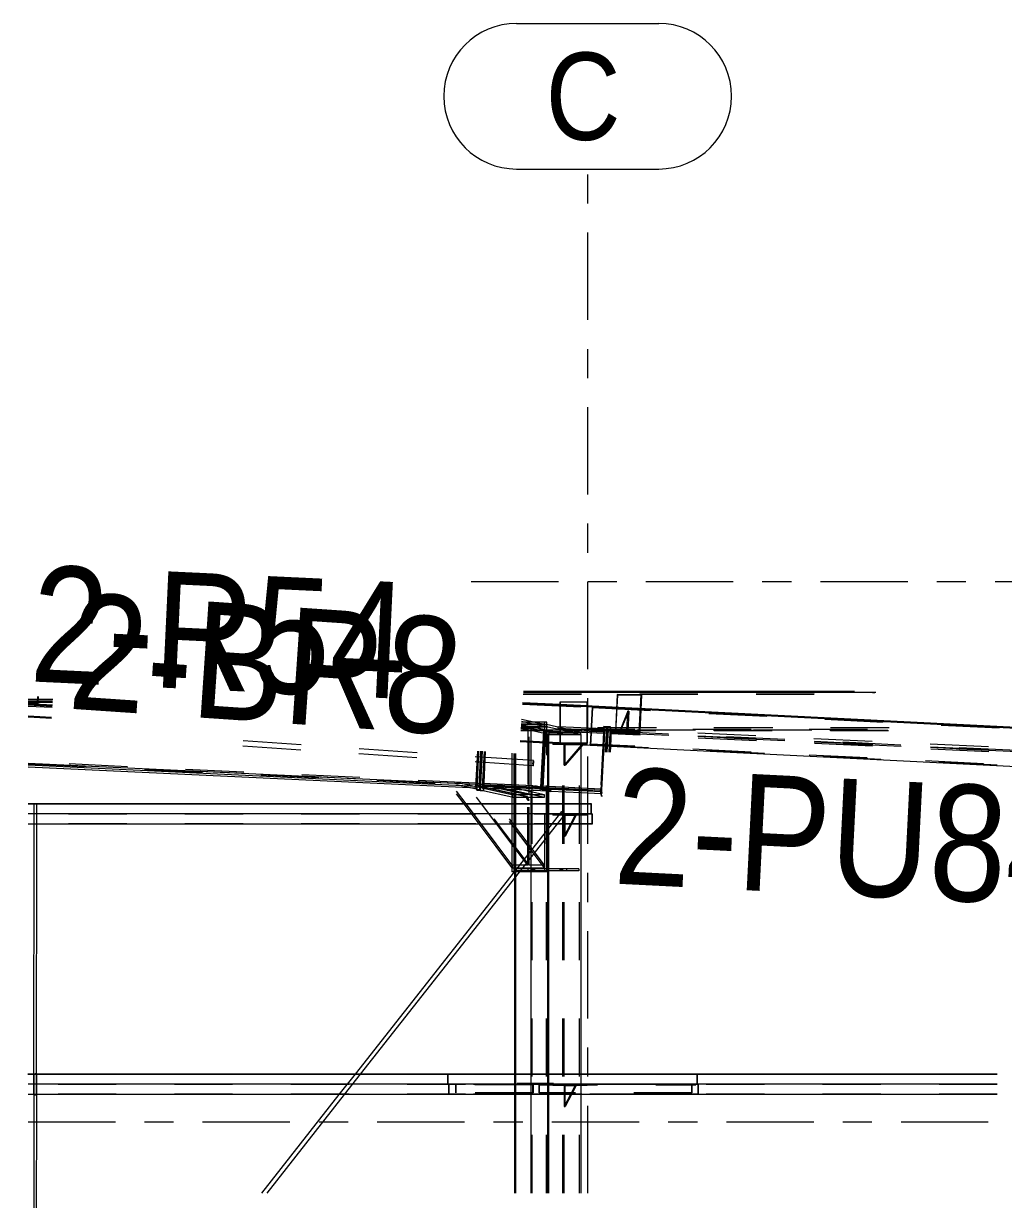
# Model space of a CAD drawing. Header units: millimetres. Extents: x -72 to 1100, y -472 to 348.
# Drawn here: x 88.92 to 122.6, y 61.8 to 102.2 of the extents above; entities that cross this region are included whole.
import ezdxf

# ---------------------------------------------------------------- set-up
doc = ezdxf.new("R2010")
doc.units = ezdxf.units.MM
for name, pattern in [('XKITLINE00', [0]), ('XKITLINE02', [4, 2, -2]), ('XKITLINE03', [6, 3, -1, 1, -1])]:
    doc.linetypes.add(name, pattern=pattern)
for name, color, linetype, lineweight in [('Part', 2, 'Continuous', 0), ('PartMark', 7, 'Continuous', 0), ('S-grid', 1, 'Continuous', 0)]:
    doc.layers.add(name, color=color, linetype=linetype, lineweight=lineweight)
doc.styles.add('ARIAL', font='ARIAL.TTF')

# ---------------------------------------------------------------- blocks, each defined once
blk = doc.blocks.new('*A4')
at = {"layer": 'S-grid', "color": 1, "linetype": 'XKITLINE03', "lineweight": 0}
blk.add_line((104.311, 83.036), (1057.351, 83.036), dxfattribs=at)
blk = doc.blocks.new('*A5')
at = {"layer": 'S-grid', "color": 1, "linetype": 'XKITLINE03', "lineweight": 0}
blk.add_line((89.079, 64.464), (122.383, 64.464), dxfattribs=at)
blk = doc.blocks.new('*A13')
at = {"layer": 'Part', "color": 7, "linetype": 'XKITLINE02', "lineweight": 0}
for p, q in [((112.025, 65.75), (106.646, 65.75)), ((106.646, 65.464), (106.646, 65.75)), ((111.893, 65.464), (106.646, 65.464)), ((106.653, 65.736), (112.025, 65.736)), ((106.653, 65.464), (106.653, 65.736)), ((106.785, 65.75), (106.785, 65.736)), ((111.886, 65.75), (111.886, 65.464)), ((111.886, 65.464), (111.893, 65.464)), ((111.893, 65.464), (111.893, 65.736)), ((112.025, 65.736), (112.025, 65.75))]:
    blk.add_line(p, q, dxfattribs=at)
blk = doc.blocks.new('*A15')
at = {"layer": 'Part', "color": 7, "linetype": 'XKITLINE02', "lineweight": 0}
for p, q in [((106.442, 65.75), (103.576, 65.75)), ((103.576, 65.75), (103.576, 65.736)), ((106.431, 65.736), (103.576, 65.736)), ((103.776, 65.464), (103.776, 65.736)), ((106.442, 65.464), (103.776, 65.464)), ((103.786, 65.464), (103.786, 65.75)), ((106.232, 65.736), (106.232, 65.75)), ((106.431, 65.464), (106.431, 65.736)), ((106.442, 65.75), (106.442, 65.464))]:
    blk.add_line(p, q, dxfattribs=at)
blk = doc.blocks.new('*A16')
at = {"layer": 'Part', "color": 7, "linetype": 'XKITLINE02', "lineweight": 0}
for p, q in [((108.288, 65.75), (107.109, 65.75)), ((107.109, 65.75), (107.109, 65.714)), ((108.288, 65.714), (107.109, 65.714)), ((107.331, 65.714), (107.331, 65.75)), ((107.36, 65.714), (107.36, 65.75)), ((107.929, 65.75), (107.929, 65.714)), ((108.254, 65.714), (108.254, 65.75)), ((108.288, 65.714), (108.288, 65.75))]:
    blk.add_line(p, q, dxfattribs=at)
blk = doc.blocks.new('*A17')
at = {"layer": 'Part', "color": 7, "linetype": 'XKITLINE02', "lineweight": 0}
for p, q in [((107.503, 65.714), (107.503, 65.406)), ((107.886, 65.714), (107.503, 65.714)), ((107.503, 65.714), (107.535, 65.714)), ((107.535, 65), (107.535, 65.714)), ((107.535, 65.714), (107.918, 65.714)), ((107.886, 65.714), (107.721, 65.406)), ((107.918, 65.714), (107.752, 65.406)), ((107.886, 65.714), (107.918, 65.714))]:
    blk.add_line(p, q, dxfattribs=at)
at = {"layer": 'Part', "color": 2, "linetype": 'XKITLINE00', "lineweight": 0}
for p, q in [((107.503, 65.406), (107.503, 65)), ((107.721, 65.406), (107.503, 65)), ((107.752, 65.406), (107.535, 65)), ((107.503, 65), (107.535, 65))]:
    blk.add_line(p, q, dxfattribs=at)
blk = doc.blocks.new('*A99')
at = {"layer": 'Part', "color": 7, "linetype": 'XKITLINE02', "lineweight": 0}
for p, q in [((103.508, 66.107), (103.508, 65.75)), ((103.511, 66.107), (103.508, 66.107)), ((103.509, 66.094), (103.511, 66.094)), ((103.511, 66.094), (103.509, 66.094)), ((122.385, 65.75), (103.508, 65.75)), ((103.542, 65.763), (103.509, 65.763)), ((103.541, 65.75), (103.541, 65.419)), ((103.541, 65.419), (103.539, 65.419)), ((103.539, 65.419), (103.539, 65.406)), ((122.384, 65.419), (103.539, 65.419)), ((103.539, 65.406), (103.542, 65.406)), ((103.542, 65.406), (103.539, 65.406))]:
    blk.add_line(p, q, dxfattribs=at)
at = {"layer": 'Part', "color": 2, "linetype": 'XKITLINE00', "lineweight": 0}
for p, q in [((103.509, 65.763), (103.509, 66.094)), ((103.511, 66.094), (103.511, 66.107)), ((122.385, 66.107), (103.511, 66.107)), ((122.385, 66.094), (103.511, 66.094)), ((103.542, 65.406), (103.542, 65.763)), ((122.385, 65.763), (103.542, 65.763)), ((122.384, 65.406), (103.542, 65.406))]:
    blk.add_line(p, q, dxfattribs=at)
blk = doc.blocks.new('*A104')
at = {"layer": 'Part', "color": 7, "linetype": 'XKITLINE02', "lineweight": 0}
for p, q in [((106.898, 78.044), (106.02, 78.044)), ((106.02, 78.036), (106.361, 78.036)), ((106.361, 78.036), (106.361, 75.854)), ((107.46, 77.789), (106.361, 78.036)), ((106.405, 62.021), (106.405, 78.036)), ((106.405, 78.036), (106.935, 78.036)), ((107.504, 77.789), (106.405, 78.036)), ((106.898, 62.021), (106.898, 78.044)), ((106.935, 78.036), (106.898, 78.044)), ((106.935, 62.021), (106.935, 78.036)), ((106.93, 77.789), (106.93, 77.475)), ((106.93, 77.789), (106.967, 77.78)), ((107.46, 77.789), (106.93, 77.789)), ((106.967, 77.78), (106.967, 77.473)), ((108.071, 77.78), (106.967, 77.78)), ((107.46, 62.021), (107.46, 77.789)), ((107.504, 62.021), (107.504, 77.789)), ((108.034, 77.789), (107.504, 77.789)), ((108.034, 62.021), (108.034, 77.789)), ((108.034, 77.789), (108.071, 77.78)), ((108.071, 77.78), (108.071, 77.346)), ((105.794, 77.124), (105.794, 75.88)), ((105.831, 77.121), (105.831, 75.879)), ((105.794, 75.393), (105.794, 74.691)), ((105.831, 75.393), (105.831, 74.691)), ((106.361, 75.393), (106.361, 74.691)), ((106.93, 75.393), (106.93, 74.691)), ((106.967, 75.393), (106.967, 74.691)), ((108.071, 75.393), (108.071, 74.691)), ((106.361, 73.788), (106.361, 73.561)), ((106.361, 73.163), (106.361, 73.092)), ((105.794, 73.068), (105.794, 72.841)), ((105.831, 73.115), (105.831, 72.887)), ((105.794, 66.107), (105.794, 65.406)), ((105.831, 66.107), (105.831, 65.406)), ((106.361, 66.107), (106.361, 65.406)), ((106.93, 66.107), (106.93, 65.406)), ((106.967, 66.107), (106.967, 65.406)), ((108.071, 66.107), (108.071, 65.406)), ((106.405, 52.736), (106.405, 57.021)), ((106.898, 52.736), (106.898, 57.021)), ((106.935, 52.736), (106.935, 57.021)), ((107.46, 52.736), (107.46, 57.021)), ((107.504, 52.736), (107.504, 57.021)), ((108.034, 52.736), (108.034, 57.021)), ((105.794, 56.821), (105.794, 56.12)), ((105.831, 56.821), (105.831, 56.12)), ((106.361, 56.821), (106.361, 56.12)), ((106.93, 56.821), (106.93, 56.12)), ((106.967, 56.821), (106.967, 56.12)), ((108.071, 56.821), (108.071, 56.12)), ((106.405, 43.45), (106.405, 47.736)), ((106.898, 43.45), (106.898, 47.736)), ((106.935, 43.45), (106.935, 47.736)), ((107.46, 43.45), (107.46, 47.736)), ((107.504, 43.45), (107.504, 47.736)), ((108.034, 43.45), (108.034, 47.736)), ((105.794, 47.536), (105.794, 46.834)), ((105.831, 47.536), (105.831, 46.834)), ((106.361, 47.536), (106.361, 46.834)), ((106.93, 47.536), (106.93, 46.834)), ((106.967, 47.536), (106.967, 46.834)), ((108.071, 47.536), (108.071, 46.834)), ((106.405, 10.854), (106.405, 38.45)), ((106.898, 10.204), (106.898, 38.45)), ((106.935, 10.156), (106.935, 38.45)), ((107.46, 9.463), (107.46, 38.45)), ((107.504, 9.405), (107.504, 38.45)), ((108.034, 8.707), (108.034, 38.45)), ((105.794, 38.25), (105.794, 37.549)), ((105.831, 38.25), (105.831, 37.549)), ((106.361, 38.25), (106.361, 37.549)), ((106.93, 38.25), (106.93, 37.549)), ((106.967, 38.25), (106.967, 37.549)), ((108.071, 38.25), (108.071, 37.549)), ((105.794, 28.964), (105.794, 28.263)), ((105.831, 28.964), (105.831, 28.263)), ((106.361, 28.964), (106.361, 28.263)), ((106.93, 28.964), (106.93, 28.263)), ((106.967, 28.964), (106.967, 28.263)), ((108.071, 28.964), (108.071, 28.263)), ((105.794, 3.057), (105.794, 2.824)), ((105.831, 3.009), (105.831, 2.776)), ((106.405, 0.143), (106.405, 2.583)), ((106.361, 2.311), (106.361, 2.078)), ((106.898, 0.143), (106.898, 1.934)), ((106.935, 0.143), (106.935, 1.885)), ((108.034, 0.143), (108.034, 1.809)), ((107.46, 0.143), (107.46, 1.374)), ((107.504, 0.143), (107.504, 1.407)), ((108.071, 0.143), (105.794, 0.143))]:
    blk.add_line(p, q, dxfattribs=at)
at = {"layer": 'Part', "color": 2, "linetype": 'XKITLINE00', "lineweight": 0}
for p, q in [((106.93, 77.475), (106.93, 75.393)), ((106.967, 77.473), (106.967, 75.393)), ((108.071, 77.346), (108.071, 75.393)), ((105.794, 75.88), (105.794, 75.393)), ((105.831, 75.879), (105.831, 75.393)), ((106.361, 75.854), (106.361, 75.393)), ((105.794, 74.691), (105.794, 73.068)), ((105.831, 74.691), (105.831, 73.115)), ((106.361, 74.691), (106.361, 73.788)), ((106.93, 74.691), (106.93, 66.107)), ((106.967, 74.691), (106.967, 66.107)), ((108.071, 74.691), (108.071, 66.107)), ((106.361, 73.561), (106.361, 73.163)), ((105.794, 72.841), (105.794, 66.107)), ((105.831, 72.887), (105.831, 66.107)), ((106.361, 73.092), (106.361, 66.107)), ((105.794, 65.406), (105.794, 62.021)), ((105.831, 65.406), (105.831, 62.021)), ((106.361, 65.406), (106.361, 62.021)), ((106.93, 65.406), (106.93, 62.021)), ((106.967, 65.406), (106.967, 62.021)), ((108.071, 65.406), (108.071, 62.021)), ((105.794, 57.021), (105.794, 56.821)), ((105.831, 57.021), (105.831, 56.821)), ((106.361, 57.021), (106.361, 56.821)), ((106.93, 57.021), (106.93, 56.821)), ((106.967, 57.021), (106.967, 56.821)), ((108.071, 57.021), (108.071, 56.821)), ((105.794, 56.12), (105.794, 52.736)), ((105.831, 56.12), (105.831, 52.736)), ((106.361, 56.12), (106.361, 52.736)), ((106.93, 56.12), (106.93, 52.736)), ((106.967, 56.12), (106.967, 52.736)), ((108.071, 56.12), (108.071, 52.736)), ((105.794, 47.736), (105.794, 47.536)), ((105.831, 47.736), (105.831, 47.536)), ((106.361, 47.736), (106.361, 47.536)), ((106.93, 47.736), (106.93, 47.536)), ((106.967, 47.736), (106.967, 47.536)), ((108.071, 47.736), (108.071, 47.536)), ((105.794, 46.834), (105.794, 43.45)), ((105.831, 46.834), (105.831, 43.45)), ((106.361, 46.834), (106.361, 43.45)), ((106.93, 46.834), (106.93, 43.45)), ((106.967, 46.834), (106.967, 43.45)), ((108.071, 46.834), (108.071, 43.45)), ((105.794, 38.45), (105.794, 38.25)), ((105.831, 38.45), (105.831, 38.25)), ((106.361, 38.45), (106.361, 38.25)), ((106.93, 38.45), (106.93, 38.25)), ((106.967, 38.45), (106.967, 38.25)), ((108.071, 38.45), (108.071, 38.25)), ((105.794, 37.549), (105.794, 28.964)), ((105.831, 37.549), (105.831, 28.964)), ((106.361, 37.549), (106.361, 28.964)), ((106.93, 37.549), (106.93, 28.964)), ((106.967, 37.549), (106.967, 28.964)), ((108.071, 37.549), (108.071, 28.964)), ((105.794, 28.263), (105.794, 11.659)), ((105.831, 28.263), (105.831, 11.61)), ((106.361, 28.263), (106.361, 10.912)), ((106.93, 28.263), (106.93, 10.161)), ((106.967, 28.263), (106.967, 10.113)), ((108.071, 28.263), (108.071, 8.658)), ((105.794, 3.388), (105.794, 3.057)), ((105.831, 3.34), (105.831, 3.009)), ((105.794, 2.824), (105.794, 0.143)), ((105.831, 2.776), (105.831, 0.143)), ((106.361, 2.641), (106.361, 2.311)), ((106.361, 2.078), (106.361, 0.143)), ((106.93, 1.891), (106.93, 0.143)), ((106.967, 1.842), (106.967, 0.143)), ((108.071, 1.837), (108.071, 0.143))]:
    blk.add_line(p, q, dxfattribs=at)
blk = doc.blocks.new('*A118')
at = {"layer": 'Part', "color": 7, "linetype": 'XKITLINE02', "lineweight": 0}
for p, q in [((106.073, 78.823), (108.474, 78.702)), ((106.075, 78.854), (108.467, 78.734)), ((108.291, 78.757), (107.362, 78.804)), ((89.085, 78.417), (89.887, 78.376)), ((89.085, 78.402), (89.886, 78.362)), ((89.085, 78.385), (89.885, 78.345)), ((108.291, 78.724), (107.362, 78.771)), ((108.406, 77.417), (108.474, 78.702)), ((108.467, 78.734), (108.467, 78.749)), ((108.474, 78.702), (108.467, 78.734)), ((105.986, 77.538), (108.406, 77.417)), ((105.987, 77.555), (108.398, 77.435)), ((105.988, 77.57), (108.399, 77.449)), ((107.663, 77.438), (107.359, 77.454)), ((108.398, 77.435), (108.399, 77.449)), ((108.406, 77.401), (108.398, 77.435)), ((108.399, 77.449), (108.406, 77.417)), ((108.406, 77.401), (108.406, 77.401))]:
    blk.add_line(p, q, dxfattribs=at)
at = {"layer": 'Part', "color": 2, "linetype": 'XKITLINE00', "lineweight": 0}
for p, q in [((107.362, 78.771), (106.074, 78.835)), ((107.362, 78.804), (106.076, 78.868)), ((108.467, 78.749), (108.291, 78.757)), ((108.475, 78.715), (108.291, 78.724)), ((108.475, 78.715), (108.406, 77.401)), ((108.467, 78.749), (108.475, 78.715)), ((89.884, 78.329), (89.085, 78.369)), ((107.359, 77.454), (105.985, 77.522)), ((108.406, 77.401), (107.663, 77.438))]:
    blk.add_line(p, q, dxfattribs=at)
blk = doc.blocks.new('*A119')
at = {"layer": 'Part', "color": 2, "linetype": 'XKITLINE00', "lineweight": 0}
for p, q in [((89.281, 75.393), (89.081, 75.393)), ((89.281, 75.38), (89.081, 75.38)), ((108.438, 75.393), (89.367, 75.393)), ((108.438, 75.38), (89.367, 75.38)), ((108.436, 75.049), (108.436, 75.38)), ((108.438, 75.38), (108.438, 75.393)), ((108.469, 75.049), (89.081, 75.049)), ((108.469, 75.049), (108.469, 74.691)), ((108.469, 74.691), (89.08, 74.691))]:
    blk.add_line(p, q, dxfattribs=at)
at = {"layer": 'Part', "color": 7, "linetype": 'XKITLINE02', "lineweight": 0}
for p, q in [((89.367, 75.393), (89.081, 75.393)), ((89.367, 75.38), (89.081, 75.38)), ((108.435, 75.393), (108.435, 75.036)), ((108.468, 75.036), (89.081, 75.036)), ((108.468, 74.704), (108.468, 75.036)), ((108.468, 74.704), (89.08, 74.704)), ((108.466, 74.691), (108.466, 74.704))]:
    blk.add_line(p, q, dxfattribs=at)
blk = doc.blocks.new('*A120')
at = {"layer": 'Part', "color": 7, "linetype": 'XKITLINE02', "lineweight": 0}
for p, q in [((89.92, 78.863), (89.085, 78.903)), ((89.085, 78.839), (89.915, 78.8)), ((89.913, 78.764), (89.085, 78.803)), ((89.085, 78.791), (89.912, 78.752)), ((89.912, 78.748), (89.085, 78.787)), ((89.909, 78.7), (89.085, 78.739)), ((104.491, 76.058), (104.548, 77.208)), ((104.48, 76.106), (89.083, 76.831)), ((104.491, 76.058), (89.083, 76.783)), ((89.083, 76.767), (104.477, 76.042)), ((89.083, 76.767), (104.477, 76.042)), ((104.477, 76.042), (104.48, 76.106)), ((104.477, 76.042), (104.499, 75.941)), ((104.48, 76.106), (104.491, 76.058))]:
    blk.add_line(p, q, dxfattribs=at)
at = {"layer": 'Part', "color": 2, "linetype": 'XKITLINE00', "lineweight": 0}
for p, q in [((104.549, 77.208), (104.492, 76.053)), ((104.492, 76.053), (89.083, 76.779)), ((89.083, 76.732), (104.503, 76.005)), ((89.083, 76.732), (104.503, 76.005)), ((89.083, 76.667), (104.499, 75.941)), ((89.083, 76.667), (104.499, 75.941)), ((104.492, 76.053), (104.503, 76.005)), ((104.503, 76.005), (104.499, 75.941))]:
    blk.add_line(p, q, dxfattribs=at)
blk = doc.blocks.new('*A121')
at = {"layer": 'Part', "color": 2, "linetype": 'XKITLINE00', "lineweight": 0}
for p, q in [((83.524, 80.24), (83.519, 80.133)), ((83.519, 80.133), (83.525, 80.132)), ((83.691, 80.202), (83.524, 80.24)), ((83.524, 80.24), (84.087, 80.24)), ((83.525, 80.132), (83.529, 80.226)), ((83.681, 80.132), (83.525, 80.132)), ((83.529, 80.226), (83.684, 80.191)), ((83.684, 80.191), (83.674, 79.978)), ((83.691, 80.202), (83.68, 79.977)), ((83.691, 80.202), (84.087, 80.202)), ((83.787, 78.873), (83.737, 78.885)), ((83.782, 78.888), (83.738, 78.898)), ((83.787, 78.981), (83.782, 78.888)), ((83.793, 78.98), (83.787, 78.981)), ((83.954, 78.981), (83.787, 78.981)), ((83.787, 78.873), (83.793, 78.98)), ((83.977, 78.873), (83.787, 78.873)), ((83.983, 78.98), (83.793, 78.98))]:
    blk.add_line(p, q, dxfattribs=at)
at = {"layer": 'Part', "color": 7, "linetype": 'XKITLINE02', "lineweight": 0}
for p, q in [((83.519, 80.133), (84.087, 80.133)), ((84.087, 80.226), (83.529, 80.226)), ((83.687, 80.132), (83.681, 80.132)), ((83.684, 80.191), (84.087, 80.191)), ((83.687, 80.132), (84.087, 80.132)), ((83.674, 79.978), (83.621, 78.911)), ((83.68, 79.977), (83.627, 78.922)), ((83.737, 78.885), (83.621, 78.911)), ((83.621, 78.911), (84.085, 78.911)), ((83.738, 78.898), (83.627, 78.922)), ((84.085, 78.922), (83.627, 78.922)), ((84.085, 78.888), (83.782, 78.888)), ((84.085, 78.981), (83.954, 78.981)), ((84.085, 78.873), (83.977, 78.873)), ((84.085, 78.98), (83.983, 78.98)), ((89.928, 78.981), (89.085, 78.981)), ((89.928, 78.98), (89.085, 78.98)), ((89.924, 78.922), (89.085, 78.922)), ((89.085, 78.911), (89.923, 78.911)), ((89.921, 78.888), (89.085, 78.888)), ((89.92, 78.873), (89.085, 78.873))]:
    blk.add_line(p, q, dxfattribs=at)
blk = doc.blocks.new('*A122')
at = {"layer": 'Part', "color": 7, "linetype": 'XKITLINE02', "lineweight": 0}
for p, q in [((89.085, 78.844), (89.402, 78.844)), ((89.085, 78.841), (89.418, 78.841)), ((89.402, 78.844), (89.414, 79.087)), ((89.418, 78.841), (89.402, 78.844)), ((89.431, 79.087), (89.418, 78.841))]:
    blk.add_line(p, q, dxfattribs=at)
blk = doc.blocks.new('*A123')
at = {"layer": 'Part', "color": 7, "linetype": 'XKITLINE02', "lineweight": 0}
for p, q in [((107.416, 75.13), (106.93, 74.512)), ((107.527, 75.043), (106.93, 74.284)), ((107.439, 75.111), (107.416, 75.13)), ((107.416, 75.13), (107.426, 75.123)), ((107.426, 75.123), (107.463, 75.095)), ((107.48, 75.078), (107.439, 75.111)), ((107.463, 75.095), (107.505, 75.061)), ((107.517, 75.05), (107.48, 75.078)), ((107.505, 75.061), (107.527, 75.043)), ((107.527, 75.043), (107.517, 75.05)), ((100.315, 66.107), (99.763, 65.406)), ((100.494, 66.107), (99.942, 65.406))]:
    blk.add_line(p, q, dxfattribs=at)
at = {"layer": 'Part', "color": 2, "linetype": 'XKITLINE00', "lineweight": 0}
for p, q in [((106.93, 74.512), (100.315, 66.107)), ((106.93, 74.284), (100.494, 66.107)), ((99.763, 65.406), (97.099, 62.021)), ((99.942, 65.406), (97.279, 62.021))]:
    blk.add_line(p, q, dxfattribs=at)
blk = doc.blocks.new('*A125')
at = {"layer": 'Part', "color": 2, "linetype": 'XKITLINE00', "lineweight": 0}
for p, q in [((89.081, 66.107), (89.071, 66.107)), ((89.081, 66.094), (89.071, 66.094)), ((89.271, 66.107), (89.081, 66.107)), ((89.271, 66.094), (89.081, 66.094)), ((112.08, 66.107), (89.367, 66.107)), ((112.08, 66.094), (89.367, 66.094)), ((112.077, 65.763), (112.077, 66.094)), ((112.08, 66.094), (112.08, 66.107)), ((112.11, 65.763), (89.081, 65.763)), ((112.11, 65.763), (112.11, 65.406)), ((112.11, 65.406), (89.08, 65.406))]:
    blk.add_line(p, q, dxfattribs=at)
at = {"layer": 'Part', "color": 7, "linetype": 'XKITLINE02', "lineweight": 0}
for p, q in [((89.081, 66.107), (89.071, 66.107)), ((89.081, 66.094), (89.071, 66.094)), ((89.367, 66.107), (89.081, 66.107)), ((89.367, 66.094), (89.081, 66.094)), ((112.077, 66.107), (112.077, 65.75)), ((112.11, 65.75), (89.081, 65.75)), ((112.11, 65.419), (112.11, 65.75)), ((112.11, 65.419), (89.08, 65.419)), ((112.108, 65.406), (112.108, 65.419))]:
    blk.add_line(p, q, dxfattribs=at)
blk = doc.blocks.new('*A220')
at = {"layer": 'Part', "color": 7, "linetype": 'XKITLINE02', "lineweight": 0}
for p, q in [((89.281, 66.113), (89.28, 65.398)), ((89.281, 66.113), (89.296, 66.115)), ((89.291, 66.111), (89.281, 66.113)), ((89.32, 66.11), (89.291, 66.111)), ((89.296, 66.115), (89.328, 66.116)), ((89.351, 66.11), (89.32, 66.11)), ((89.356, 66.115), (89.328, 66.116)), ((89.367, 66.112), (89.351, 66.11)), ((89.366, 65.763), (89.366, 65.406)), ((89.27, 56.477), (89.27, 56.12)), ((89.356, 56.477), (89.355, 56.12))]:
    blk.add_line(p, q, dxfattribs=at)
at = {"layer": 'Part', "color": 2, "linetype": 'XKITLINE00', "lineweight": 0}
for p, q in [((89.357, 66.115), (89.356, 66.115)), ((89.357, 66.115), (89.367, 66.112)), ((89.367, 66.112), (89.366, 65.763)), ((89.28, 65.398), (89.27, 56.477)), ((89.366, 65.406), (89.356, 56.477)), ((89.27, 56.115), (89.27, 56.12)), ((89.285, 56.117), (89.27, 56.115)), ((89.27, 56.115), (89.28, 56.113)), ((89.28, 56.113), (89.309, 56.111)), ((89.317, 56.117), (89.285, 56.117)), ((89.309, 56.111), (89.34, 56.112)), ((89.346, 56.116), (89.317, 56.117)), ((89.34, 56.112), (89.355, 56.114)), ((89.355, 56.114), (89.346, 56.116)), ((89.355, 56.114), (89.355, 56.12))]:
    blk.add_line(p, q, dxfattribs=at)
blk = doc.blocks.new('*A221')
at = {"layer": 'Part', "color": 2, "linetype": 'XKITLINE00', "lineweight": 0}
for p, q in [((89.281, 75.399), (89.296, 75.401)), ((89.281, 75.399), (89.281, 75.049)), ((89.296, 75.401), (89.328, 75.401)), ((89.328, 75.401), (89.357, 75.4)), ((89.357, 75.4), (89.367, 75.398)), ((89.367, 75.398), (89.366, 75.049)), ((89.28, 74.691), (89.27, 65.763)), ((89.366, 74.691), (89.356, 65.763)), ((89.27, 65.4), (89.27, 65.406)), ((89.285, 65.402), (89.27, 65.4)), ((89.27, 65.4), (89.28, 65.398)), ((89.28, 65.398), (89.309, 65.397)), ((89.317, 65.403), (89.285, 65.402)), ((89.309, 65.397), (89.34, 65.398)), ((89.346, 65.402), (89.317, 65.403)), ((89.34, 65.398), (89.355, 65.4)), ((89.355, 65.4), (89.346, 65.402)), ((89.355, 65.4), (89.355, 65.406))]:
    blk.add_line(p, q, dxfattribs=at)
at = {"layer": 'Part', "color": 7, "linetype": 'XKITLINE02', "lineweight": 0}
for p, q in [((89.291, 75.397), (89.281, 75.399)), ((89.32, 75.395), (89.291, 75.397)), ((89.351, 75.396), (89.32, 75.395)), ((89.367, 75.398), (89.351, 75.396)), ((89.281, 75.049), (89.28, 74.691)), ((89.366, 75.049), (89.366, 74.691)), ((89.27, 65.763), (89.27, 65.406)), ((89.356, 65.763), (89.355, 65.406))]:
    blk.add_line(p, q, dxfattribs=at)
blk = doc.blocks.new('*A296')
at = {"layer": 'Part', "color": 2, "linetype": 'XKITLINE00', "lineweight": 0}
for p, q in [((108.406, 77.401), (108.475, 78.715)), ((125.013, 77.919), (108.467, 78.749)), ((108.475, 78.715), (108.467, 78.749)), ((146.054, 76.832), (108.475, 78.715)), ((165.865, 74.522), (108.406, 77.401))]:
    blk.add_line(p, q, dxfattribs=at)
at = {"layer": 'Part', "color": 7, "linetype": 'XKITLINE02', "lineweight": 0}
for p, q in [((108.474, 78.702), (108.406, 77.417)), ((108.467, 78.749), (108.466, 78.734)), ((108.466, 78.734), (146.055, 76.851)), ((108.466, 78.734), (108.474, 78.702)), ((108.467, 78.749), (108.467, 78.749)), ((108.474, 78.702), (146.054, 76.819)), ((108.399, 77.449), (108.398, 77.435)), ((108.398, 77.435), (165.857, 74.555)), ((108.398, 77.435), (108.406, 77.401)), ((165.858, 74.569), (108.399, 77.449)), ((108.406, 77.417), (108.399, 77.449)), ((108.406, 77.417), (108.406, 77.417)), ((108.406, 77.417), (165.865, 74.537))]:
    blk.add_line(p, q, dxfattribs=at)
blk = doc.blocks.new('*A297')
at = {"layer": 'Part', "color": 7, "linetype": 'XKITLINE02', "lineweight": 0}
for p, q in [((109.098, 77.849), (109.064, 77.168)), ((109.065, 77.168), (109.099, 77.844)), ((109.09, 77.961), (109.087, 77.897)), ((109.087, 77.897), (109.098, 77.849)), ((109.087, 77.897), (162.032, 75.403)), ((109.113, 77.86), (109.09, 77.961)), ((162.035, 75.467), (109.09, 77.961)), ((109.098, 77.849), (162.043, 75.355)), ((109.099, 77.844), (109.109, 77.796)), ((162.044, 75.351), (109.099, 77.844)), ((109.109, 77.796), (109.113, 77.86)), ((162.055, 75.302), (109.109, 77.796)), ((162.058, 75.366), (109.113, 77.86))]:
    blk.add_line(p, q, dxfattribs=at)
blk = doc.blocks.new('*A298')
at = {"layer": 'S-grid', "color": 1, "linetype": 'XKITLINE03', "lineweight": 0}
blk.add_line((108.311, 62.021), (108.311, 97.204), dxfattribs=at)
at = {"layer": 'S-grid', "color": 3, "style": 'ARIAL', "width": 0.85}
blk.add_text('C', height=3, dxfattribs=at).set_placement((106.867, 98.204))
blk = doc.blocks.new('*A305')
at = {"layer": 'Part', "color": 7, "linetype": 'XKITLINE02', "lineweight": 0}
for p, q in [((107.132, 65.786), (106.458, 65.786)), ((106.458, 65.75), (106.458, 65.786)), ((107.132, 65.75), (106.458, 65.75)), ((106.503, 65.75), (106.503, 65.786)), ((106.659, 65.75), (106.659, 65.786)), ((106.881, 65.75), (106.881, 65.786)), ((107.132, 65.786), (107.132, 65.75))]:
    blk.add_line(p, q, dxfattribs=at)
blk = doc.blocks.new('*A306')
at = {"layer": 'Part', "color": 7, "linetype": 'XKITLINE02', "lineweight": 0}
for p, q in [((105.884, 65.75), (105.884, 65.786)), ((106.609, 65.786), (105.884, 65.786)), ((106.609, 65.75), (105.884, 65.75)), ((106.136, 65.786), (106.136, 65.75)), ((106.263, 65.75), (106.263, 65.786)), ((106.408, 65.75), (106.408, 65.786)), ((106.609, 65.75), (106.609, 65.786))]:
    blk.add_line(p, q, dxfattribs=at)
blk = doc.blocks.new('*A321')
at = {"layer": 'Part', "color": 7, "linetype": 'XKITLINE02', "lineweight": 0}
for p, q in [((106.443, 76.879), (95.213, 77.641)), ((106.434, 76.702), (95.288, 77.458)), ((106.425, 76.829), (106.42, 76.783)), ((106.42, 76.783), (106.421, 76.74)), ((106.433, 76.864), (106.425, 76.829)), ((106.443, 76.879), (106.433, 76.864)), ((106.451, 76.871), (106.443, 76.879)), ((106.456, 76.841), (106.451, 76.871)), ((106.451, 76.752), (106.456, 76.798)), ((106.456, 76.798), (106.456, 76.841)), ((106.421, 76.74), (106.425, 76.71)), ((106.425, 76.71), (106.434, 76.702)), ((106.434, 76.702), (106.443, 76.717)), ((106.443, 76.717), (106.451, 76.752))]:
    blk.add_line(p, q, dxfattribs=at)
blk = doc.blocks.new('*A322')
at = {"layer": 'Part', "color": 7, "linetype": 'XKITLINE02', "lineweight": 0}
for p, q in [((106.021, 78.054), (106.25, 78.054)), ((106.024, 78.104), (106.25, 78.054)), ((106.025, 78.114), (106.294, 78.054)), ((106.824, 78.133), (106.026, 78.133)), ((106.033, 78.231), (106.824, 78.054)), ((106.038, 78.309), (106.824, 78.133)), ((106.25, 78.054), (106.25, 75.698)), ((106.294, 75.698), (106.294, 78.054)), ((106.294, 78.054), (106.824, 78.054)), ((106.824, 78.054), (106.824, 78.133)), ((104.729, 75.92), (103.807, 76.128)), ((104.228, 75.954), (103.807, 76.049)), ((105.343, 75.902), (104.487, 76.094)), ((106.294, 75.698), (104.543, 76.091)), ((106.824, 75.698), (105.223, 76.058)), ((105.223, 75.979), (106.824, 75.619)), ((104.605, 75.869), (104.49, 75.895)), ((104.666, 75.856), (104.617, 75.867)), ((106.25, 75.698), (105.704, 75.82)), ((105.72, 75.698), (105.704, 75.701)), ((105.72, 75.619), (105.704, 75.622)), ((106.25, 75.698), (105.72, 75.698)), ((105.72, 75.698), (105.72, 75.619)), ((105.72, 75.619), (106.824, 75.619)), ((106.824, 75.698), (106.294, 75.698)), ((106.824, 75.619), (106.824, 75.698))]:
    blk.add_line(p, q, dxfattribs=at)
at = {"layer": 'Part', "color": 2, "linetype": 'XKITLINE00', "lineweight": 0}
for p, q in [((104.49, 75.895), (104.228, 75.954)), ((104.617, 75.867), (104.605, 75.869)), ((105.704, 75.622), (104.666, 75.856)), ((105.704, 75.701), (104.729, 75.92)), ((105.704, 75.82), (105.343, 75.902))]:
    blk.add_line(p, q, dxfattribs=at)
blk = doc.blocks.new('*A323')
at = {"layer": 'Part', "color": 7, "linetype": 'XKITLINE02', "lineweight": 0}
for p, q in [((104.472, 75.977), (104.533, 77.209)), ((104.579, 75.972), (104.639, 77.202)), ((104.472, 75.977), (104.48, 75.942)), ((104.472, 75.977), (104.579, 75.972)), ((104.579, 75.972), (104.604, 75.859))]:
    blk.add_line(p, q, dxfattribs=at)
at = {"layer": 'Part', "color": 2, "linetype": 'XKITLINE00', "lineweight": 0}
for p, q in [((104.564, 77.207), (104.497, 75.864)), ((104.671, 77.2), (104.604, 75.859)), ((104.48, 75.942), (104.497, 75.864)), ((104.497, 75.864), (104.604, 75.859))]:
    blk.add_line(p, q, dxfattribs=at)
blk = doc.blocks.new('*A324')
at = {"layer": 'Part', "color": 7, "linetype": 'XKITLINE02', "lineweight": 0}
for p, q in [((104.593, 75.972), (104.654, 77.201)), ((104.7, 75.967), (104.761, 77.194)), ((104.593, 75.972), (104.607, 75.91)), ((104.593, 75.972), (104.7, 75.967)), ((104.7, 75.967), (104.726, 75.853))]:
    blk.add_line(p, q, dxfattribs=at)
at = {"layer": 'Part', "color": 2, "linetype": 'XKITLINE00', "lineweight": 0}
for p, q in [((104.685, 77.199), (104.619, 75.858)), ((104.792, 77.192), (104.726, 75.853)), ((104.607, 75.91), (104.619, 75.858)), ((104.619, 75.858), (104.726, 75.853))]:
    blk.add_line(p, q, dxfattribs=at)
blk = doc.blocks.new('*A325')
at = {"layer": 'Part', "color": 7, "linetype": 'XKITLINE02', "lineweight": 0}
for p, q in [((106.907, 78.204), (106.031, 78.204)), ((106.84, 73.061), (106.84, 78.204)), ((106.907, 73.061), (106.907, 78.204)), ((105.704, 77.13), (105.704, 75.885)), ((105.771, 77.125), (105.771, 75.881)), ((105.704, 75.393), (105.704, 74.691)), ((105.771, 75.393), (105.771, 74.691)), ((106.907, 73.061), (105.788, 73.061))]:
    blk.add_line(p, q, dxfattribs=at)
at = {"layer": 'Part', "color": 2, "linetype": 'XKITLINE00', "lineweight": 0}
for p, q in [((105.704, 75.885), (105.704, 75.393)), ((105.771, 75.881), (105.771, 75.393)), ((105.704, 74.691), (105.704, 73.061)), ((105.771, 74.691), (105.771, 73.061)), ((105.788, 73.061), (105.704, 73.061))]:
    blk.add_line(p, q, dxfattribs=at)
blk = doc.blocks.new('*A326')
at = {"layer": 'Part', "color": 7, "linetype": 'XKITLINE02', "lineweight": 0}
for p, q in [((106.201, 75.63), (104.487, 76.015)), ((106.246, 75.63), (104.543, 76.012)), ((106.294, 73.283), (104.543, 75.612)), ((106.25, 75.514), (106.201, 75.63)), ((106.201, 75.63), (106.246, 75.63)), ((106.294, 75.514), (106.246, 75.63)), ((104.592, 74.691), (104.064, 75.393)), ((104.661, 74.691), (104.134, 75.393)), ((105.191, 74.691), (104.664, 75.393)), ((106.824, 73.283), (105.223, 75.413)), ((106.824, 73.19), (105.223, 75.32)), ((106.25, 73.283), (106.25, 75.514)), ((106.294, 75.514), (106.25, 75.514)), ((106.294, 73.283), (106.294, 75.514)), ((106.25, 73.283), (105.704, 74.008)), ((105.72, 73.283), (105.704, 73.304)), ((105.72, 73.19), (105.704, 73.211)), ((106.25, 73.283), (105.72, 73.283)), ((105.72, 73.283), (105.72, 73.19)), ((105.72, 73.19), (106.824, 73.19)), ((106.824, 73.283), (106.294, 73.283)), ((106.824, 73.19), (106.824, 73.283))]:
    blk.add_line(p, q, dxfattribs=at)
at = {"layer": 'Part', "color": 2, "linetype": 'XKITLINE00', "lineweight": 0}
for p, q in [((104.134, 75.393), (103.807, 75.828)), ((104.064, 75.393), (103.807, 75.735)), ((104.664, 75.393), (104.487, 75.629)), ((105.704, 73.211), (104.592, 74.691)), ((105.704, 73.304), (104.661, 74.691)), ((105.704, 74.008), (105.191, 74.691))]:
    blk.add_line(p, q, dxfattribs=at)
blk = doc.blocks.new('*A333')
at = {"layer": 'Part', "color": 7, "linetype": 'XKITLINE02', "lineweight": 0}
for p, q in [((106.1, 79.217), (118.184, 79.217)), ((117.482, 79.252), (106.102, 79.252)), ((106.096, 79.159), (117.434, 79.159)), ((106.096, 79.158), (117.461, 79.158)), ((118.65, 78.007), (106.018, 78.007)), ((118.677, 78.006), (106.018, 78.006)), ((118.653, 77.899), (106.011, 77.899)), ((118.629, 77.914), (106.012, 77.914)), ((106.013, 77.937), (117.896, 77.937)), ((117.927, 77.948), (106.014, 77.948))]:
    blk.add_line(p, q, dxfattribs=at)
at = {"layer": 'Part', "color": 2, "linetype": 'XKITLINE00', "lineweight": 0}
for p, q in [((106.101, 79.228), (118.214, 79.228)), ((106.103, 79.266), (117.457, 79.266))]:
    blk.add_line(p, q, dxfattribs=at)
blk = doc.blocks.new('*A335')
at = {"layer": 'Part', "color": 7, "linetype": 'XKITLINE02', "lineweight": 0}
for p, q in [((108.985, 78.043), (108.942, 77.174)), ((109.092, 78.038), (108.985, 78.043)), ((109.011, 77.929), (108.985, 78.043)), ((109.049, 77.169), (109.092, 78.038)), ((109.118, 77.924), (109.092, 78.038)), ((109.011, 77.929), (108.983, 77.372)), ((109.118, 77.924), (109.011, 77.929)), ((109.118, 77.924), (109.09, 77.367))]:
    blk.add_line(p, q, dxfattribs=at)
at = {"layer": 'Part', "color": 2, "linetype": 'XKITLINE00', "lineweight": 0}
for p, q in [((108.983, 77.372), (108.973, 77.172)), ((109.09, 77.367), (109.08, 77.167))]:
    blk.add_line(p, q, dxfattribs=at)
blk = doc.blocks.new('*A336')
at = {"layer": 'Part', "color": 7, "linetype": 'XKITLINE02', "lineweight": 0}
for p, q in [((108.864, 78.049), (108.751, 75.776)), ((108.971, 78.044), (108.864, 78.049)), ((108.889, 77.935), (108.864, 78.049)), ((108.928, 77.175), (108.971, 78.044)), ((108.996, 77.93), (108.971, 78.044)), ((108.889, 77.935), (108.862, 77.378)), ((108.996, 77.93), (108.889, 77.935)), ((108.996, 77.93), (108.969, 77.373)), ((108.751, 75.776), (108.825, 75.772)), ((108.751, 75.776), (108.759, 75.741))]:
    blk.add_line(p, q, dxfattribs=at)
at = {"layer": 'Part', "color": 2, "linetype": 'XKITLINE00', "lineweight": 0}
for p, q in [((108.862, 77.378), (108.777, 75.662)), ((108.969, 77.373), (108.959, 77.173)), ((108.759, 75.741), (108.777, 75.662)), ((108.819, 75.66), (108.777, 75.662))]:
    blk.add_line(p, q, dxfattribs=at)
blk = doc.blocks.new('*A337')
at = {"layer": 'Part', "color": 7, "linetype": 'XKITLINE02', "lineweight": 0}
for p, q in [((107.298, 77.981), (107.302, 78.045)), ((108.858, 77.907), (107.298, 77.981)), ((107.566, 77.921), (107.298, 77.981)), ((108.862, 77.971), (107.302, 78.045)), ((107.302, 78.045), (107.861, 77.919)), ((106.761, 75.951), (106.857, 77.898)), ((106.785, 75.945), (106.881, 77.893)), ((106.857, 77.898), (107.563, 77.865)), ((106.881, 77.893), (106.857, 77.898)), ((107.587, 77.86), (106.881, 77.893)), ((107.563, 77.865), (107.566, 77.921)), ((107.563, 77.865), (107.587, 77.86)), ((108.869, 77.859), (107.566, 77.921)), ((107.59, 77.915), (107.587, 77.86)), ((108.87, 77.855), (107.59, 77.915)), ((107.858, 77.855), (107.59, 77.915)), ((107.861, 77.919), (107.858, 77.855)), ((108.881, 77.807), (107.858, 77.855)), ((108.884, 77.871), (107.861, 77.919)), ((108.77, 75.856), (108.869, 77.859)), ((108.87, 77.855), (108.847, 77.379)), ((108.858, 77.907), (108.862, 77.971)), ((108.869, 77.859), (108.858, 77.907)), ((108.862, 77.971), (108.884, 77.871)), ((108.881, 77.807), (108.87, 77.855)), ((108.884, 77.871), (108.881, 77.807)), ((106.493, 76.011), (106.49, 75.947)), ((106.761, 75.951), (106.493, 76.011)), ((108.759, 75.904), (106.493, 76.011)), ((106.49, 75.947), (107.05, 75.821)), ((106.49, 75.947), (108.756, 75.84)), ((108.77, 75.856), (106.761, 75.951)), ((107.053, 75.885), (106.785, 75.945)), ((108.071, 75.885), (106.785, 75.945)), ((107.05, 75.821), (107.053, 75.885)), ((108.071, 75.773), (107.05, 75.821)), ((108.071, 75.837), (107.053, 75.885)), ((108.756, 75.84), (108.759, 75.904)), ((108.779, 75.74), (108.756, 75.84)), ((108.759, 75.904), (108.77, 75.856))]:
    blk.add_line(p, q, dxfattribs=at)
at = {"layer": 'Part', "color": 2, "linetype": 'XKITLINE00', "lineweight": 0}
for p, q in [((108.847, 77.379), (108.771, 75.852)), ((108.771, 75.852), (108.071, 75.885)), ((108.782, 75.804), (108.071, 75.837)), ((108.779, 75.74), (108.071, 75.773)), ((108.771, 75.852), (108.782, 75.804)), ((108.782, 75.804), (108.779, 75.74))]:
    blk.add_line(p, q, dxfattribs=at)
blk = doc.blocks.new('*A338')
at = {"layer": 'Part', "color": 7, "linetype": 'XKITLINE02', "lineweight": 0}
for p, q in [((109.326, 79.149), (109.262, 77.87)), ((109.279, 77.867), (109.342, 79.145)), ((109.342, 79.145), (109.326, 79.149)), ((109.326, 79.149), (110.146, 79.149)), ((109.342, 79.145), (110.162, 79.145)), ((110.082, 77.87), (110.146, 79.149)), ((110.162, 79.145), (110.099, 77.867)), ((110.146, 79.149), (110.162, 79.145)), ((109.262, 77.87), (109.279, 77.867)), ((109.262, 77.87), (110.082, 77.87)), ((109.279, 77.867), (110.099, 77.867)), ((110.099, 77.867), (110.082, 77.87))]:
    blk.add_line(p, q, dxfattribs=at)
blk = doc.blocks.new('*A339')
at = {"layer": 'Part', "color": 7, "linetype": 'XKITLINE02', "lineweight": 0}
for p, q in [((109.692, 78.581), (109.423, 77.923)), ((109.455, 77.923), (109.723, 78.581)), ((109.657, 77.87), (109.692, 78.581)), ((109.723, 78.581), (109.688, 77.87)), ((109.723, 78.581), (109.692, 78.581)), ((109.455, 77.923), (109.423, 77.923)), ((109.423, 77.923), (109.657, 77.87)), ((109.688, 77.87), (109.455, 77.923)), ((109.688, 77.87), (109.657, 77.87))]:
    blk.add_line(p, q, dxfattribs=at)
blk = doc.blocks.new('*A342')
at = {"layer": 'Part', "color": 7, "linetype": 'XKITLINE02', "lineweight": 0}
for p, q in [((106.967, 77.78), (106.017, 77.994)), ((106.898, 78.044), (106.02, 78.044)), ((106.971, 77.851), (106.022, 78.065)), ((106.025, 78.115), (106.901, 78.115)), ((106.901, 78.115), (106.898, 78.044)), ((108.071, 77.78), (106.898, 78.044)), ((108.075, 77.851), (106.901, 78.115)), ((106.971, 77.851), (106.967, 77.78)), ((106.967, 77.78), (108.071, 77.78)), ((108.075, 77.851), (106.971, 77.851)), ((108.071, 77.78), (108.075, 77.851))]:
    blk.add_line(p, q, dxfattribs=at)
blk = doc.blocks.new('*A343')
at = {"layer": 'Part', "color": 2, "linetype": 'XKITLINE00', "lineweight": 0}
for p, q in [((105.856, 73.163), (105.856, 73.147)), ((105.869, 73.163), (105.856, 73.163)), ((106.93, 73.163), (106.048, 73.163)), ((106.93, 73.092), (105.992, 73.092))]:
    blk.add_line(p, q, dxfattribs=at)
at = {"layer": 'Part', "color": 7, "linetype": 'XKITLINE02', "lineweight": 0}
for p, q in [((105.856, 73.147), (105.856, 73.092)), ((106.048, 73.163), (105.869, 73.163)), ((106.266, 73.092), (106.266, 73.163)), ((106.411, 73.092), (106.411, 73.163)), ((107.41, 73.163), (106.93, 73.163)), ((106.956, 73.092), (106.956, 73.163)), ((107.366, 73.092), (107.366, 73.163)), ((107.41, 73.092), (107.41, 73.163)), ((105.992, 73.092), (105.856, 73.092)), ((107.41, 73.092), (106.93, 73.092))]:
    blk.add_line(p, q, dxfattribs=at)
blk = doc.blocks.new('*A344')
at = {"layer": 'Part', "color": 7, "linetype": 'XKITLINE02', "lineweight": 0}
for p, q in [((108.009, 73.163), (106.455, 73.163)), ((106.455, 73.092), (106.455, 73.163)), ((106.499, 73.092), (106.499, 73.163)), ((106.909, 73.092), (106.909, 73.163)), ((107.454, 73.092), (107.454, 73.163)), ((107.599, 73.092), (107.599, 73.163)), ((108.009, 73.163), (108.009, 73.092)), ((108.009, 73.092), (106.455, 73.092))]:
    blk.add_line(p, q, dxfattribs=at)
blk = doc.blocks.new('*A345')
at = {"layer": 'Part', "color": 7, "linetype": 'XKITLINE02', "lineweight": 0}
for p, q in [((106.017, 77.994), (106.098, 77.99)), ((106.017, 77.989), (106.122, 77.984)), ((106.018, 78.008), (106.098, 77.99)), ((106.018, 78.006), (106.393, 77.988)), ((106.393, 77.988), (106.022, 78.072)), ((106.098, 77.99), (106.095, 77.934)), ((106.12, 77.929), (106.122, 77.984)), ((106.122, 77.984), (106.39, 77.924)), ((106.39, 77.924), (106.393, 77.988)), ((106.013, 77.942), (106.39, 77.924)), ((106.095, 77.934), (106.801, 77.901)), ((106.095, 77.934), (106.12, 77.929)), ((106.826, 77.895), (106.12, 77.929)), ((106.705, 75.953), (106.801, 77.901)), ((106.801, 77.901), (106.826, 77.895)), ((106.826, 77.895), (106.805, 77.481)), ((104.776, 77.193), (104.719, 76.047)), ((104.72, 76.043), (104.777, 77.193)), ((104.708, 76.095), (104.705, 76.031)), ((104.705, 76.031), (104.728, 75.931)), ((104.705, 76.031), (106.434, 75.95)), ((104.719, 76.047), (104.708, 76.095)), ((106.437, 76.014), (104.708, 76.095)), ((106.705, 75.953), (104.719, 76.047)), ((104.731, 75.995), (104.72, 76.043)), ((104.735, 76.042), (104.72, 76.043)), ((104.728, 75.931), (104.731, 75.995)), ((104.731, 75.995), (104.733, 75.994)), ((106.434, 75.95), (106.437, 76.014)), ((106.437, 76.014), (106.705, 75.953)), ((104.728, 75.931), (104.729, 75.931)), ((106.994, 75.824), (106.434, 75.95)), ((106.997, 75.888), (106.93, 75.903)), ((106.997, 75.888), (106.93, 75.891)), ((106.994, 75.824), (106.93, 75.827)), ((106.997, 75.888), (106.994, 75.824))]:
    blk.add_line(p, q, dxfattribs=at)
at = {"layer": 'Part', "color": 2, "linetype": 'XKITLINE00', "lineweight": 0}
for p, q in [((106.805, 77.481), (106.729, 75.948)), ((106.93, 75.891), (104.733, 75.994)), ((106.729, 75.948), (104.735, 76.042)), ((106.93, 75.827), (104.729, 75.931)), ((106.93, 75.903), (106.729, 75.948))]:
    blk.add_line(p, q, dxfattribs=at)
blk = doc.blocks.new('*A346')
at = {"layer": 'Part', "color": 7, "linetype": 'XKITLINE02', "lineweight": 0}
for p, q in [((107.503, 75), (107.503, 74.691)), ((107.886, 75), (107.503, 75)), ((107.503, 75), (107.535, 75)), ((107.535, 74.286), (107.535, 75)), ((107.535, 75), (107.918, 75)), ((107.886, 75), (107.721, 74.691)), ((107.918, 75), (107.752, 74.691)), ((107.886, 75), (107.918, 75))]:
    blk.add_line(p, q, dxfattribs=at)
at = {"layer": 'Part', "color": 2, "linetype": 'XKITLINE00', "lineweight": 0}
for p, q in [((107.503, 74.691), (107.503, 74.286)), ((107.721, 74.691), (107.503, 74.286)), ((107.752, 74.691), (107.535, 74.286)), ((107.503, 74.286), (107.535, 74.286))]:
    blk.add_line(p, q, dxfattribs=at)
blk = doc.blocks.new('*A347')
at = {"layer": 'Part', "color": 7, "linetype": 'XKITLINE02', "lineweight": 0}
for p, q in [((108.288, 75.036), (107.109, 75.036)), ((107.109, 75.036), (107.109, 75)), ((108.288, 75), (107.109, 75)), ((107.331, 75), (107.331, 75.036)), ((107.36, 75), (107.36, 75.036)), ((107.929, 75.036), (107.929, 75)), ((108.254, 75), (108.254, 75.036)), ((108.288, 75), (108.288, 75.036))]:
    blk.add_line(p, q, dxfattribs=at)
blk = doc.blocks.new('*A348')
at = {"layer": 'Part', "color": 2, "linetype": 'XKITLINE00', "lineweight": 0}
for p, q in [((107.363, 78.899), (107.362, 78.899)), ((107.362, 78.899), (108.291, 78.899)), ((107.362, 77.474), (107.362, 78.899)), ((107.363, 78.899), (107.363, 77.474)), ((108.291, 78.899), (108.291, 77.474)), ((107.363, 77.474), (107.362, 77.474)), ((108.291, 77.474), (107.363, 77.474))]:
    blk.add_line(p, q, dxfattribs=at)
at = {"layer": 'Part', "color": 7, "linetype": 'XKITLINE02', "lineweight": 0}
for p, q in [((108.29, 77.474), (108.29, 78.899)), ((107.363, 77.474), (107.362, 77.474))]:
    blk.add_line(p, q, dxfattribs=at)
blk = doc.blocks.new('*A349')
at = {"layer": 'Part', "color": 2, "linetype": 'XKITLINE00', "lineweight": 0}
for p, q in [((107.503, 76.724), (107.503, 77.438)), ((108.1, 77.416), (107.503, 76.724)), ((108.13, 77.415), (107.535, 76.724)), ((107.503, 76.724), (107.535, 76.724))]:
    blk.add_line(p, q, dxfattribs=at)
at = {"layer": 'Part', "color": 7, "linetype": 'XKITLINE02', "lineweight": 0}
for p, q in [((108.119, 77.438), (107.503, 77.438)), ((107.503, 77.438), (107.535, 77.438)), ((107.535, 76.724), (107.535, 77.438)), ((107.535, 77.438), (108.15, 77.438)), ((108.119, 77.438), (108.1, 77.416)), ((108.119, 77.438), (108.15, 77.438)), ((108.15, 77.438), (108.13, 77.415))]:
    blk.add_line(p, q, dxfattribs=at)
blk = doc.blocks.new('*A350')
at = {"layer": 'Part', "color": 7, "linetype": 'XKITLINE02', "lineweight": 0}
for p, q in [((107.363, 77.474), (107.109, 77.474)), ((107.109, 77.474), (107.109, 77.466)), ((107.331, 77.474), (107.331, 77.455)), ((107.929, 77.474), (107.929, 77.438)), ((108.254, 77.438), (108.254, 77.474))]:
    blk.add_line(p, q, dxfattribs=at)
at = {"layer": 'Part', "color": 2, "linetype": 'XKITLINE00', "lineweight": 0}
for p, q in [((107.109, 77.466), (107.109, 77.438)), ((108.29, 77.438), (107.109, 77.438)), ((107.331, 77.455), (107.331, 77.438)), ((107.359, 77.474), (107.363, 77.474)), ((107.363, 77.474), (108.29, 77.474)), ((107.363, 77.438), (107.363, 77.474)), ((108.29, 77.438), (108.29, 77.474))]:
    blk.add_line(p, q, dxfattribs=at)
blk = doc.blocks.new('*A351')
at = {"layer": 'S-grid', "color": 1, "linetype": 'XKITLINE00', "lineweight": 0}
for p, q in [((105.867, 102.204), (110.755, 102.204)), ((105.867, 97.204), (110.755, 97.204))]:
    blk.add_line(p, q, dxfattribs=at)
for centre, start, end in [((105.867, 99.704), 90, 270), ((110.755, 99.704), 270, 90)]:
    blk.add_arc(centre, 2.5, start, end, dxfattribs=at)
blk = doc.blocks.new('*A971')
at = {"layer": 'PartMark', "color": 3, "style": 'ARIAL', "width": 0.85}
blk.add_text('2-R54', height=4, rotation=-2.6986, dxfattribs=at).set_placement((89.105, 79.603))
blk = doc.blocks.new('*A1040')
at = {"layer": 'PartMark', "color": 3, "style": 'ARIAL', "width": 0.85}
blk.add_text('2-BR8', height=4, rotation=-3.8847, dxfattribs=at).set_placement((90.408, 78.669))
blk = doc.blocks.new('*A1041')
at = {"layer": 'PartMark', "color": 3, "style": 'ARIAL', "width": 0.85}
blk.add_text('2-PU84', height=4, rotation=-2.8705, dxfattribs=at).set_placement((109.169, 72.657))

msp = doc.modelspace()

# ---------------------------------------------------------------- block references
at = {"lineweight": 0}
for name in ['*A351', '*A298', '*A4', '*A971', '*A1040', '*A118', '*A120', '*A121', '*A333', '*A122', '*A348', '*A338', '*A296', '*A339', '*A322', '*A345', '*A325', '*A104', '*A342', '*A337', '*A336', '*A335', '*A321', '*A297', '*A323', '*A324', '*A350', '*A349', '*A1041', '*A326', '*A119', '*A221', '*A123', '*A347', '*A346', '*A343', '*A344', '*A5', '*A125', '*A220', '*A99', '*A15', '*A306', '*A305', '*A13', '*A16', '*A17']:
    msp.add_blockref(name, (0, 0), dxfattribs=at)

doc.saveas('drawing.dxf')
